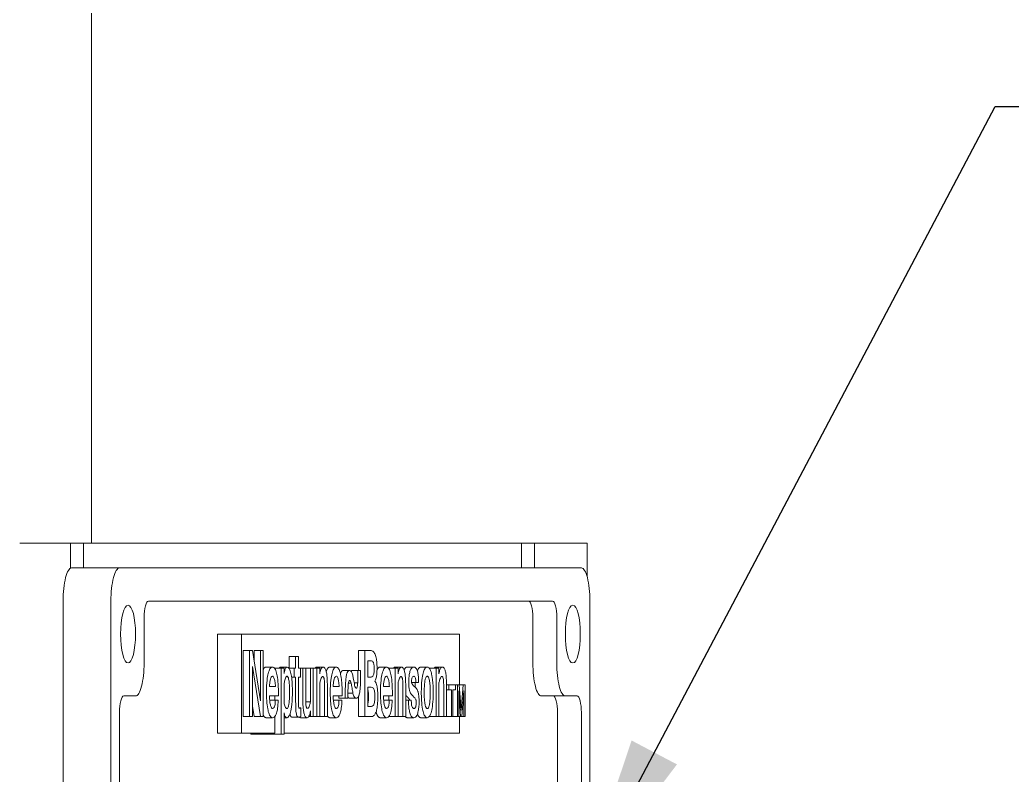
# Model space of a CAD drawing. Header units: inches. Extents: x 15 to 402, y 6 to 261.
# Drawn here: x 214.7 to 222.2, y 106.51 to 112.22 of the extents above; entities that cross this region are included whole.
import ezdxf

# ---------------------------------------------------------------- set-up
doc = ezdxf.new("R2010")
doc.units = ezdxf.units.IN
doc.header["$LTSCALE"] = 12
doc.header["$MEASUREMENT"] = 0
doc.layers.add('Symbol (ANSI)', color=7, linetype='Continuous', lineweight=25)
doc.layers.add('Visible (ANSI)', color=7, linetype='Continuous', lineweight=50)
doc.styles.add('MEMCOR Medium', font='arial.ttf')
doc.dimstyles.new('Default (ANSI)$7', dxfattribs={"dimscale": 12, "dimtxt": 0.15, "dimasz": 0.098425, "dimexe": 0.125, "dimexo": 0.0625, "dimgap": 0.031496, "dimtad": 0, "dimtih": 1, "dimtoh": 1, "dimdec": 4, "dimrnd": 1e-08, "dimzin": 3, "dimdsep": 46, "dimlunit": 5, "dimtxsty": 'MEMCOR Medium', "dimcen": 0.09, "dimdle": 0.393701, "dimclrd": 256, "dimclre": 256, "dimclrt": 256, "dimadec": 0, "dimazin": 1, "dimtfac": 0.8, "dimtofl": 0, "dimtmove": 0, "dimatfit": 3, "dimfxl": 1, "dimfrac": 1, "dimtolj": 1, "dimtzin": 4, "dimlwd": -1, "dimlwe": -1, "dimarcsym": 0})

msp = doc.modelspace()

# ---------------------------------------------------------------- linework, layer by layer
at = {"layer": 'Visible (ANSI)', "linetype": 'Continuous', "lineweight": 18}
for p, q in [((215.239499, 114.264122), (215.239499, 108.264122)), ((215.081433, 108.264122), (214.697512, 108.264122)), ((215.081433, 108.074798), (215.081433, 108.264122)), ((215.081433, 108.264122), (215.179784, 108.264122)), ((215.179784, 108.264122), (215.179784, 108.076622)), ((218.492668, 108.264122), (215.179784, 108.264122)), ((218.492668, 108.076622), (218.492668, 108.264122)), ((218.492668, 108.264122), (218.591019, 108.264122)), ((218.591019, 108.264122), (218.591019, 108.076622)), ((218.97494, 108.264122), (218.591019, 108.264122)), ((218.97494, 108.264122), (218.989847, 108.264122)), ((218.989847, 108.008721), (218.989847, 108.264122)), ((215.451457, 108.076622), (215.089235, 108.076622)), ((215.451457, 108.076622), (218.945514, 108.076622)), ((215.02453, 100.326622), (215.02453, 107.826622)), ((215.386752, 100.326622), (215.386752, 107.826622)), ((215.669836, 107.826587), (218.727136, 107.826587)), ((219.010219, 107.826622), (219.010219, 105.294314)), ((215.637483, 107.357872), (215.637483, 107.701587)), ((218.578377, 107.357872), (218.578377, 107.701587)), ((218.759488, 107.701587), (218.759488, 107.357872)), ((216.192389, 107.576587), (216.3735, 107.576587)), ((216.192389, 106.826587), (216.192389, 107.576587)), ((216.3735, 107.576587), (218.023471, 107.576587)), ((216.3735, 106.826587), (216.3735, 107.576587)), ((218.023471, 107.576587), (218.023471, 107.191587)), ((216.387384, 106.951587), (216.387384, 107.451587)), ((216.387384, 107.451587), (216.43568, 107.451587)), ((216.43568, 107.451587), (216.43568, 106.951587)), ((216.456637, 107.451587), (216.43568, 107.451587)), ((216.517544, 107.072538), (216.456637, 107.451587)), ((216.469247, 107.451587), (216.517544, 107.451587)), ((216.469247, 107.373109), (216.469247, 107.451587)), ((216.538632, 107.451587), (216.517544, 107.451587)), ((216.517544, 107.451587), (216.517544, 107.072538)), ((216.538632, 106.951587), (216.538632, 107.451587)), ((217.259272, 107.299765), (217.259272, 107.451587)), ((217.259272, 107.451587), (217.307569, 107.451587)), ((217.307569, 107.451587), (217.307569, 106.951587)), ((217.354329, 107.451587), (217.307569, 107.451587)), ((216.735757, 107.405534), (216.784054, 107.405534)), ((216.735757, 107.318996), (216.735757, 107.405534)), ((216.805535, 107.405534), (216.784054, 107.405534)), ((216.784054, 107.405534), (216.784054, 107.318996)), ((216.805535, 107.318996), (216.805535, 107.405534)), ((217.329442, 107.374664), (217.352757, 107.374664)), ((217.329442, 107.250676), (217.329442, 107.374664)), ((216.456637, 107.330129), (216.517544, 106.951587)), ((216.456637, 106.951587), (216.456637, 107.330129)), ((216.560092, 107.327093), (216.608389, 107.327093)), ((216.62723, 107.318996), (216.675526, 107.318996)), ((216.62723, 107.313342), (216.62723, 107.318996)), ((216.671502, 107.327093), (216.719798, 107.327093)), ((216.696876, 107.318996), (216.675526, 107.318996)), ((216.675526, 107.318996), (216.675526, 106.817984)), ((216.696876, 107.276992), (216.696876, 107.318996)), ((216.73308, 107.318996), (216.773051, 107.318996)), ((216.784054, 107.318996), (216.773051, 107.318996)), ((216.773051, 107.318996), (216.773051, 107.25017)), ((216.820205, 107.318996), (216.805535, 107.318996)), ((216.820205, 107.25017), (216.820205, 107.318996)), ((216.820205, 107.318996), (216.838486, 107.318996)), ((216.860098, 107.318996), (216.838486, 107.318996)), ((216.838486, 107.318996), (216.838486, 107.082154)), ((216.860098, 107.084684), (216.860098, 107.318996)), ((216.860098, 107.318996), (216.895856, 107.318996)), ((216.917206, 107.318996), (216.895856, 107.318996)), ((216.895856, 107.318996), (216.895856, 107.063935)), ((216.917206, 106.951587), (216.917206, 107.318996)), ((216.917206, 107.318996), (216.94518, 107.318996)), ((216.942334, 107.327093), (216.99063, 107.327093)), ((216.96653, 107.318996), (216.94518, 107.318996)), ((216.94518, 107.318996), (216.94518, 106.951587)), ((216.96653, 107.274967), (216.96653, 107.318996)), ((217.042348, 107.327093), (217.090644, 107.327093)), ((217.144327, 107.300777), (217.192623, 107.300777)), ((217.207198, 107.299765), (217.255494, 107.299765)), ((217.275141, 107.299765), (217.255494, 107.299765)), ((217.275141, 107.269907), (217.275141, 107.299765)), ((217.422288, 107.327093), (217.470584, 107.327093)), ((217.489426, 107.313342), (217.489426, 107.318996)), ((217.489426, 107.318996), (217.537722, 107.318996)), ((217.534876, 107.327093), (217.583172, 107.327093)), ((217.559072, 107.318996), (217.537722, 107.318996)), ((217.537722, 107.318996), (217.537722, 106.951587)), ((217.559072, 107.274967), (217.559072, 107.318996)), ((217.627555, 107.327093), (217.675851, 107.327093)), ((217.731236, 107.327093), (217.779533, 107.327093)), ((217.798374, 107.318996), (217.84667, 107.318996)), ((217.798374, 107.313342), (217.798374, 107.318996)), ((217.843824, 107.327093), (217.892121, 107.327093)), ((217.86802, 107.318996), (217.84667, 107.318996)), ((217.84667, 107.318996), (217.84667, 106.951587)), ((217.86802, 107.274967), (217.86802, 107.318996)), ((216.696876, 107.048247), (216.696876, 107.205635)), ((216.753412, 107.25017), (216.773051, 107.25017)), ((216.773051, 107.25017), (216.784054, 107.25017)), ((216.784054, 107.25017), (216.784054, 107.062923)), ((216.805535, 107.060393), (216.805535, 107.25017)), ((216.805535, 107.25017), (216.820205, 107.25017)), ((216.96653, 106.951587), (216.96653, 107.207154)), ((217.183043, 107.205635), (217.204411, 107.205635)), ((217.227158, 107.20766), (217.25366, 107.20766)), ((217.354198, 107.250676), (217.329442, 107.250676)), ((217.38185, 107.220331), (217.382185, 107.220331)), ((217.559072, 106.951587), (217.559072, 107.207154)), ((217.661418, 107.209684), (217.693403, 107.209684)), ((217.693403, 107.209684), (217.714491, 107.209684)), ((217.86802, 106.951587), (217.86802, 107.207154)), ((216.631048, 107.17932), (216.585729, 107.17932)), ((216.653315, 107.109988), (216.653315, 107.134785)), ((217.002288, 107.185899), (217.002288, 106.951587)), ((217.023769, 106.951587), (217.023769, 107.188429)), ((217.113304, 107.17932), (217.067985, 107.17932)), ((217.135571, 107.109988), (217.135571, 107.134785)), ((217.159354, 107.122133), (217.159354, 107.091769)), ((217.179463, 107.128712), (217.217378, 107.128712)), ((217.329442, 107.174259), (217.354329, 107.174259)), ((217.329442, 107.02851), (217.329442, 107.174259)), ((217.493244, 107.17932), (217.447925, 107.17932)), ((217.515511, 107.109988), (217.515511, 107.134785)), ((217.59483, 107.185899), (217.59483, 106.951587)), ((217.616311, 106.951587), (217.616311, 107.188429)), ((217.903778, 107.185899), (217.903778, 106.951587)), ((217.925255, 107.191587), (217.943006, 107.191587)), ((217.925259, 106.951587), (217.925259, 107.188429)), ((217.925259, 107.154664), (217.943006, 107.154664)), ((217.992863, 107.191587), (217.943006, 107.191587)), ((217.943006, 107.191587), (217.943006, 107.154664)), ((217.943006, 107.154664), (217.962622, 107.154664)), ((217.962622, 107.154664), (217.962622, 106.951587)), ((217.973121, 107.154664), (217.992863, 107.154664)), ((217.973121, 106.951587), (217.973121, 107.154664)), ((217.992863, 107.154664), (217.992863, 107.191587)), ((217.992863, 107.191587), (218.007513, 107.191587)), ((218.021597, 107.191587), (218.007513, 107.191587)), ((218.007513, 107.191587), (218.007513, 106.951587)), ((218.017573, 107.147376), (218.032285, 106.951587)), ((218.017573, 106.951587), (218.017573, 107.147376)), ((218.021597, 107.191587), (218.052152, 107.191587)), ((218.036748, 106.999684), (218.021597, 107.191587)), ((218.052152, 107.191587), (218.036748, 106.999684)), ((218.041275, 106.951587), (218.05605, 107.147376)), ((218.066172, 107.191587), (218.052152, 107.191587)), ((218.05605, 107.147376), (218.05605, 106.951587)), ((218.066172, 106.951587), (218.066172, 107.191587)), ((215.483819, 107.107872), (215.572778, 107.107872)), ((216.585467, 107.109988), (216.653315, 107.109988)), ((216.587532, 107.076081), (216.629739, 107.076081)), ((216.62723, 107.076081), (216.62723, 107.109988)), ((216.651612, 107.076081), (216.629739, 107.076081)), ((216.860353, 107.063935), (216.895856, 107.063935)), ((217.067723, 107.109988), (217.135571, 107.109988)), ((217.069787, 107.076081), (217.111994, 107.076081)), ((217.111057, 107.091769), (217.111057, 107.109988)), ((217.111057, 107.091769), (217.159354, 107.091769)), ((217.133868, 107.076081), (217.111994, 107.076081)), ((217.159354, 107.091769), (217.179132, 107.091769)), ((217.193576, 107.090757), (217.241872, 107.090757)), ((217.259272, 106.951587), (217.259272, 107.104346)), ((217.447663, 107.109988), (217.515511, 107.109988)), ((217.449727, 107.076081), (217.491934, 107.076081)), ((217.489426, 107.076081), (217.489426, 107.109988)), ((217.513808, 107.076081), (217.491934, 107.076081)), ((217.616311, 107.076081), (217.637474, 107.076081)), ((217.658824, 107.076081), (217.637474, 107.076081)), ((218.643082, 107.107872), (218.824193, 107.107872)), ((218.824193, 107.107872), (218.913153, 107.107872)), ((215.451466, 101.170372), (215.451466, 106.982872)), ((216.469247, 106.951587), (216.456637, 107.02996)), ((216.696876, 106.817984), (216.696876, 106.979421)), ((216.807988, 107.018388), (216.822169, 107.018388)), ((216.822169, 106.953105), (216.822169, 107.018388)), ((216.895856, 106.995615), (216.895856, 106.951587)), ((217.356687, 107.02851), (217.329442, 107.02851)), ((218.764394, 105.389087), (218.764394, 106.982872)), ((218.945505, 106.982872), (218.945505, 105.353309)), ((216.387384, 106.951587), (216.43568, 106.951587)), ((216.43568, 106.951587), (216.456637, 106.951587)), ((216.469247, 106.951587), (216.517544, 106.951587)), ((216.517544, 106.951587), (216.538632, 106.951587)), ((216.561664, 106.94349), (216.60996, 106.94349)), ((216.62723, 106.826587), (216.62723, 106.953899)), ((216.696876, 106.94349), (216.71875, 106.94349)), ((216.759727, 106.946526), (216.808023, 106.946526)), ((216.823197, 106.94349), (216.871493, 106.94349)), ((216.883035, 106.951587), (216.895856, 106.951587)), ((216.895856, 106.951587), (216.917206, 106.951587)), ((216.917206, 106.951587), (216.94518, 106.951587)), ((216.94518, 106.951587), (216.96653, 106.951587)), ((216.96653, 106.951587), (217.002288, 106.951587)), ((217.002288, 106.951587), (217.023769, 106.951587)), ((217.04392, 106.94349), (217.092216, 106.94349)), ((217.259272, 106.951587), (217.307569, 106.951587)), ((217.307569, 106.951587), (217.356687, 106.951587)), ((217.42386, 106.94349), (217.472156, 106.94349)), ((217.489426, 106.951587), (217.489426, 106.953899)), ((217.489426, 106.951587), (217.537722, 106.951587)), ((217.537722, 106.951587), (217.559072, 106.951587)), ((217.559072, 106.951587), (217.59483, 106.951587)), ((217.59483, 106.951587), (217.616311, 106.951587)), ((217.630437, 106.94349), (217.678733, 106.94349)), ((217.731236, 106.94349), (217.779533, 106.94349)), ((217.798374, 106.951587), (217.798374, 106.957185)), ((217.798374, 106.951587), (217.84667, 106.951587)), ((217.84667, 106.951587), (217.86802, 106.951587)), ((217.86802, 106.951587), (217.903778, 106.951587)), ((217.903778, 106.951587), (217.925259, 106.951587)), ((217.925259, 106.951587), (217.962622, 106.951587)), ((217.962622, 106.951587), (217.973121, 106.951587)), ((217.973121, 106.951587), (218.007513, 106.951587)), ((218.007513, 106.951587), (218.017573, 106.951587)), ((218.017573, 106.951587), (218.032285, 106.951587)), ((218.023471, 106.951587), (218.023471, 106.826587)), ((218.032285, 106.951587), (218.041275, 106.951587)), ((218.041275, 106.951587), (218.05605, 106.951587)), ((218.05605, 106.951587), (218.066172, 106.951587)), ((216.192389, 106.826587), (216.3735, 106.826587)), ((216.62723, 106.826587), (216.3735, 106.826587)), ((216.446119, 106.817984), (216.446119, 106.826587)), ((218.023471, 106.826587), (216.696876, 106.826587)), ((216.446119, 106.817984), (216.675526, 106.817984)), ((216.675526, 106.817984), (216.696876, 106.817984))]:
    msp.add_line(p, q, dxfattribs=at)
for centre, major_axis, start_param, end_param in [((215.089235, 107.826622), (0, 0.25), 0, 1.57079633), ((215.451457, 107.826622), (0, 0.25), 0, 1.57079633), ((218.945514, 107.826622), (0, 0.25), 4.71238898, 6.28318531), ((215.669836, 107.701587), (0, 0.125), 0, 1.57079633), ((218.546024, 107.701587), (0, 0.125), 4.71238898, 6.28318531), ((218.727136, 107.701587), (0, 0.125), 4.71238898, 6.28318531), ((215.572778, 107.357872), (0, -0.25), 0, 1.57079633), ((218.643082, 107.357872), (0, -0.25), 4.71238898, 6.28318531), ((218.824193, 107.357872), (0, -0.25), 4.71238898, 6.28318531), ((215.483819, 106.982872), (0, 0.125), 0, 1.57079633), ((218.732042, 106.982872), (0, 0.125), 4.71238898, 6.28318531), ((218.913153, 106.982872), (0, 0.125), 4.71238898, 6.28318531)]:
    msp.add_ellipse(centre, major_axis=major_axis, ratio=0.25881905, start_param=start_param, end_param=end_param, dxfattribs=at)
for centre in [(215.516162, 107.576622), (218.880809, 107.576622)]:
    msp.add_ellipse(centre, major_axis=(0, 0.21875), ratio=0.25881905, dxfattribs=at)
for points, degree, knots in [([(217.399779, 107.318996), (217.399779, 107.327669), (217.399575, 107.336292), (217.398696, 107.352971), (217.398048, 107.360884), (217.39593, 107.379308), (217.393821, 107.39334), (217.386912, 107.418557), (217.382744, 107.428859), (217.37205, 107.444825), (217.364536, 107.451587), (217.354329, 107.451587)], 3, [-1.37022204, -1.37022204, -1.37022204, -1.37022204, -1.13367687, -1.13367687, -0.90603204, -0.90603204, -0.58386018, -0.58386018, -0.30050429, -0.30050429, 0, 0, 0, 0]), ([(217.352757, 107.374664), (217.356671, 107.374664), (217.361067, 107.373799), (217.366816, 107.369228), (217.369409, 107.366614), (217.373338, 107.358448), (217.374452, 107.35464), (217.376341, 107.3464), (217.376919, 107.341646), (217.377953, 107.32986), (217.378167, 107.32141), (217.378167, 107.313429)], 3, [-0.217883978, -0.217883978, -0.217883978, -0.217883978, -0.151492323, -0.151492323, -0.118749394, -0.118749394, -0.094641913, -0.094641913, -0.060812242, -0.060812242, 0, 0, 0, 0]), ([(216.538632, 107.307522), (216.54021, 107.310698), (216.550269, 107.327093), (216.560092, 107.327093)], 2, [2.80011061, 2.80011061, 2.80011061, 3, 4, 4, 4]), ([(216.608389, 107.327093), (216.605152, 107.327093), (216.601933, 107.325981), (216.595309, 107.320911), (216.592392, 107.317109), (216.584936, 107.304709), (216.580534, 107.293396), (216.573698, 107.266726), (216.570252, 107.249481), (216.565292, 107.202257), (216.563462, 107.173925), (216.563462, 107.135291)], 3, [-1.49193162, -1.49193162, -1.49193162, -1.49193162, -1.29030138, -1.29030138, -1.0712515, -1.0712515, -0.64119148, -0.64119148, -0.29439022, -0.29439022, 0, 0, 0, 0]), ([(216.653315, 107.134785), (216.653315, 107.152261), (216.652944, 107.169791), (216.651026, 107.207339), (216.649534, 107.222227), (216.64582, 107.253978), (216.642709, 107.26967), (216.636081, 107.295308), (216.631818, 107.306056), (216.622822, 107.320346), (216.616784, 107.327093), (216.608389, 107.327093)], 3, [-0.953742878, -0.953742878, -0.953742878, -0.953742878, -0.864238922, -0.864238922, -0.757751945, -0.757751945, -0.52950742, -0.52950742, -0.247180323, -0.247180323, 0, 0, 0, 0]), ([(216.719798, 107.327093), (216.716566, 107.327093), (216.713319, 107.325581), (216.70751, 107.318288), (216.705017, 107.313129), (216.700322, 107.297989), (216.698383, 107.288075), (216.696876, 107.276992)], 3, [-0.275184465, -0.275184465, -0.275184465, -0.275184465, -0.180024512, -0.180024512, -0.095399098, -0.095399098, 0, 0, 0, 0]), ([(216.759616, 107.138328), (216.759616, 107.157411), (216.759201, 107.176503), (216.757557, 107.208544), (216.756391, 107.226341), (216.752094, 107.261072), (216.749424, 107.276014), (216.742111, 107.303041), (216.738065, 107.311306), (216.730198, 107.323861), (216.725046, 107.327093), (216.719798, 107.327093)], 3, [-0.558955892, -0.558955892, -0.558955892, -0.558955892, -0.427301963, -0.427301963, -0.333627639, -0.333627639, -0.250557772, -0.250557772, -0.154511048, -0.154511048, 0, 0, 0, 0]), ([(216.99063, 107.327093), (216.987516, 107.327093), (216.984413, 107.325632), (216.978664, 107.31881), (216.976111, 107.313857), (216.970812, 107.298429), (216.968433, 107.287385), (216.96653, 107.274967)], 3, [-0.286997863, -0.286997863, -0.286997863, -0.286997863, -0.195305384, -0.195305384, -0.109970073, -0.109970073, 0, 0, 0, 0]), ([(217.023769, 107.188429), (217.023769, 107.20275), (217.023504, 107.217363), (217.022229, 107.243497), (217.021321, 107.255403), (217.018564, 107.277906), (217.016724, 107.288166), (217.011834, 107.306091), (217.008897, 107.312889), (217.000915, 107.324662), (216.995696, 107.327093), (216.99063, 107.327093)], 3, [-0.549838036, -0.549838036, -0.549838036, -0.549838036, -0.440760651, -0.440760651, -0.347374274, -0.347374274, -0.251258835, -0.251258835, -0.149149172, -0.149149172, 0, 0, 0, 0]), ([(217.015179, 107.293679), (217.019248, 107.305452), (217.032524, 107.327093), (217.042348, 107.327093)], 2, [2.4161752, 2.4161752, 2.4161752, 3, 4, 4, 4]), ([(217.090644, 107.327093), (217.087408, 107.327093), (217.084189, 107.325981), (217.077565, 107.320911), (217.074647, 107.317109), (217.067192, 107.304709), (217.062789, 107.293396), (217.055953, 107.266726), (217.052508, 107.249481), (217.047547, 107.202257), (217.045718, 107.173925), (217.045718, 107.135291)], 3, [-1.49193162, -1.49193162, -1.49193162, -1.49193162, -1.29030138, -1.29030138, -1.0712515, -1.0712515, -0.64119148, -0.64119148, -0.29439022, -0.29439022, 0, 0, 0, 0]), ([(217.135571, 107.134785), (217.135571, 107.152261), (217.135199, 107.169791), (217.133282, 107.207339), (217.13179, 107.222227), (217.128076, 107.253978), (217.124964, 107.26967), (217.118337, 107.295308), (217.114074, 107.306056), (217.105078, 107.320346), (217.09904, 107.327093), (217.090644, 107.327093)], 3, [-0.953742878, -0.953742878, -0.953742878, -0.953742878, -0.864238922, -0.864238922, -0.757751945, -0.757751945, -0.52950742, -0.52950742, -0.247180323, -0.247180323, 0, 0, 0, 0]), ([(217.122964, 107.27727), (217.125703, 107.286023), (217.135551, 107.300777), (217.144327, 107.300777)], 2, [2.46553597, 2.46553597, 2.46553597, 3, 4, 4, 4]), ([(217.192623, 107.300777), (217.189354, 107.300777), (217.186034, 107.299776), (217.180205, 107.29514), (217.177402, 107.291923), (217.172172, 107.280984), (217.169947, 107.273728), (217.166285, 107.256177), (217.164169, 107.242909), (217.161042, 107.205347), (217.159354, 107.175402), (217.159354, 107.122133)], 3, [-2.38343253, -2.38343253, -2.38343253, -2.38343253, -1.8060438, -1.8060438, -1.33277788, -1.33277788, -0.86133468, -0.86133468, -0.40590851, -0.40590851, 0, 0, 0, 0]), ([(217.21633, 107.26434), (217.213164, 107.276086), (217.209571, 107.285398), (217.201375, 107.297995), (217.197053, 107.300777), (217.192623, 107.300777)], 3, [-0.259669604, -0.259669604, -0.259669604, -0.259669604, -0.130428825, -0.130428825, 0, 0, 0, 0]), ([(217.255494, 107.299765), (217.25489, 107.251371), (217.254645, 107.236865), (217.254365, 107.222648), (217.254092, 107.213668), (217.25366, 107.20766)], 3, [-0.0733444233, -0.0733444233, -0.0733444233, -0.0733444233, -0.047519074, -0.047519074, 0, 0, 0, 0]), ([(217.378167, 107.313429), (217.378167, 107.307336), (217.378034, 107.301148), (217.377396, 107.290005), (217.376939, 107.284974), (217.37553, 107.275179), (217.374568, 107.27076), (217.372379, 107.264059), (217.370794, 107.260225), (217.364079, 107.252193), (217.359074, 107.250676), (217.354198, 107.250676)], 3, [-0.570946972, -0.570946972, -0.570946972, -0.570946972, -0.453612383, -0.453612383, -0.351244571, -0.351244571, -0.237936486, -0.237936486, -0.143553355, -0.143553355, 0, 0, 0, 0]), ([(217.381835, 107.220312), (217.384003, 107.223185), (217.386113, 107.226801), (217.389871, 107.235522), (217.391526, 107.240427), (217.395089, 107.254457), (217.396676, 107.264009), (217.399234, 107.288763), (217.399779, 107.303922), (217.399779, 107.318996)], 3, [-0.332004447, -0.332004447, -0.332004447, -0.332004447, -0.264558277, -0.264558277, -0.202993513, -0.202993513, -0.114860808, -0.114860808, 0, 0, 0, 0]), ([(217.399611, 107.304978), (217.401753, 107.309633), (217.412465, 107.327093), (217.422288, 107.327093)], 2, [2.72220874, 2.72220874, 2.72220874, 3, 4, 4, 4]), ([(217.470584, 107.327093), (217.467348, 107.327093), (217.464129, 107.325981), (217.457505, 107.320911), (217.454587, 107.317109), (217.447132, 107.304709), (217.442729, 107.293396), (217.435893, 107.266726), (217.432448, 107.249481), (217.427487, 107.202257), (217.425658, 107.173925), (217.425658, 107.135291)], 3, [-1.49193162, -1.49193162, -1.49193162, -1.49193162, -1.29030138, -1.29030138, -1.0712515, -1.0712515, -0.64119148, -0.64119148, -0.29439022, -0.29439022, 0, 0, 0, 0]), ([(217.515511, 107.134785), (217.515511, 107.152261), (217.51514, 107.169791), (217.513222, 107.207339), (217.51173, 107.222227), (217.508016, 107.253978), (217.504904, 107.26967), (217.498277, 107.295308), (217.494014, 107.306056), (217.485018, 107.320346), (217.47898, 107.327093), (217.470584, 107.327093)], 3, [-0.953742878, -0.953742878, -0.953742878, -0.953742878, -0.864238922, -0.864238922, -0.757751945, -0.757751945, -0.52950742, -0.52950742, -0.247180323, -0.247180323, 0, 0, 0, 0]), ([(217.583172, 107.327093), (217.580058, 107.327093), (217.576954, 107.325632), (217.571206, 107.31881), (217.568653, 107.313857), (217.563354, 107.298429), (217.560975, 107.287385), (217.559072, 107.274967)], 3, [-0.286997863, -0.286997863, -0.286997863, -0.286997863, -0.195305384, -0.195305384, -0.109970073, -0.109970073, 0, 0, 0, 0]), ([(217.616311, 107.188429), (217.616311, 107.20275), (217.616046, 107.217363), (217.614771, 107.243497), (217.613863, 107.255403), (217.611106, 107.277906), (217.609266, 107.288166), (217.604376, 107.306091), (217.601439, 107.312889), (217.593457, 107.324662), (217.588238, 107.327093), (217.583172, 107.327093)], 3, [-0.549838036, -0.549838036, -0.549838036, -0.549838036, -0.440760651, -0.440760651, -0.347374274, -0.347374274, -0.251258835, -0.251258835, -0.149149172, -0.149149172, 0, 0, 0, 0]), ([(217.604579, 107.304348), (217.608281, 107.312988), (217.619565, 107.327093), (217.627555, 107.327093)], 2, [2.31077898, 2.31077898, 2.31077898, 3, 4, 4, 4]), ([(217.675851, 107.327093), (217.672164, 107.327093), (217.668479, 107.325759), (217.66077, 107.319076), (217.657601, 107.313928), (217.652958, 107.305015), (217.649678, 107.29746), (217.644095, 107.274871), (217.642544, 107.263964), (217.640294, 107.243079), (217.6397, 107.230118), (217.6397, 107.216769)], 3, [-0.380184833, -0.380184833, -0.380184833, -0.380184833, -0.319898495, -0.319898495, -0.251008997, -0.251008997, -0.172372504, -0.172372504, -0.101722902, -0.101722902, 0, 0, 0, 0]), ([(217.714491, 107.209684), (217.714424, 107.21971), (217.714149, 107.229783), (217.713075, 107.248399), (217.712331, 107.256974), (217.709843, 107.276419), (217.707893, 107.286271), (217.702471, 107.304531), (217.698987, 107.31155), (217.689172, 107.324542), (217.682294, 107.327093), (217.675851, 107.327093)], 3, [-0.545887419, -0.545887419, -0.545887419, -0.545887419, -0.469637173, -0.469637173, -0.400904814, -0.400904814, -0.30477701, -0.30477701, -0.189676686, -0.189676686, 0, 0, 0, 0]), ([(217.704625, 107.297167), (217.70834, 107.307372), (217.721151, 107.327093), (217.731236, 107.327093)], 2, [2.47180417, 2.47180417, 2.47180417, 3, 4, 4, 4]), ([(217.779533, 107.327093), (217.776092, 107.327093), (217.772661, 107.325967), (217.765509, 107.320617), (217.762424, 107.31652), (217.755481, 107.30496), (217.751466, 107.294558), (217.744969, 107.269049), (217.741517, 107.25152), (217.736578, 107.204768), (217.734606, 107.176058), (217.734606, 107.135291)], 3, [-1.56801299, -1.56801299, -1.56801299, -1.56801299, -1.35973826, -1.35973826, -1.12707481, -1.12707481, -0.69333235, -0.69333235, -0.31064426, -0.31064426, 0, 0, 0, 0]), ([(217.824459, 107.135291), (217.824459, 107.15273), (217.824089, 107.170236), (217.822183, 107.207406), (217.82071, 107.222153), (217.816643, 107.256724), (217.813251, 107.271998), (217.807225, 107.295308), (217.802962, 107.306056), (217.793966, 107.320346), (217.787928, 107.327093), (217.779533, 107.327093)], 3, [-0.854658685, -0.854658685, -0.854658685, -0.854658685, -0.788718433, -0.788718433, -0.711388555, -0.711388555, -0.52950742, -0.52950742, -0.247180323, -0.247180323, 0, 0, 0, 0]), ([(217.892121, 107.327093), (217.889006, 107.327093), (217.885903, 107.325632), (217.880154, 107.31881), (217.877601, 107.313857), (217.872302, 107.298429), (217.869923, 107.287385), (217.86802, 107.274967)], 3, [-0.286997863, -0.286997863, -0.286997863, -0.286997863, -0.195305384, -0.195305384, -0.109970073, -0.109970073, 0, 0, 0, 0]), ([(217.925259, 107.188429), (217.925259, 107.20275), (217.924994, 107.217363), (217.92372, 107.243497), (217.922811, 107.255403), (217.920054, 107.277906), (217.918214, 107.288166), (217.913324, 107.306091), (217.910387, 107.312889), (217.902405, 107.324662), (217.897187, 107.327093), (217.892121, 107.327093)], 3, [-0.549838036, -0.549838036, -0.549838036, -0.549838036, -0.440760651, -0.440760651, -0.347374274, -0.347374274, -0.251258835, -0.251258835, -0.149149172, -0.149149172, 0, 0, 0, 0]), ([(216.585729, 107.17932), (216.586204, 107.189886), (216.587025, 107.200107), (216.589496, 107.218779), (216.591057, 107.226891), (216.595055, 107.241765), (216.597301, 107.24747), (216.602501, 107.255816), (216.605405, 107.257761), (216.608389, 107.257761)], 3, [-0.311667492, -0.311667492, -0.311667492, -0.311667492, -0.237050543, -0.237050543, -0.16576507, -0.16576507, -0.087852602, -0.087852602, 0, 0, 0, 0]), ([(216.608389, 107.257761), (216.610513, 107.257761), (216.612618, 107.256782), (216.616616, 107.252406), (216.618443, 107.249195), (216.623294, 107.236912), (216.625475, 107.226515), (216.628891, 107.207195), (216.630271, 107.193694), (216.631048, 107.17932)], 3, [-0.251457438, -0.251457438, -0.251457438, -0.251457438, -0.21404187, -0.21404187, -0.178283825, -0.178283825, -0.111899249, -0.111899249, 0, 0, 0, 0]), ([(216.696876, 107.205635), (216.698796, 107.215959), (216.70099, 107.225873), (216.705597, 107.241357), (216.707951, 107.247412), (216.713091, 107.255677), (216.715736, 107.257761), (216.718488, 107.257761)], 3, [-0.260849088, -0.260849088, -0.260849088, -0.260849088, -0.163914804, -0.163914804, -0.081029131, -0.081029131, 0, 0, 0, 0]), ([(216.718488, 107.257761), (216.719824, 107.257761), (216.721153, 107.257262), (216.723692, 107.255063), (216.724878, 107.25345), (216.727931, 107.247499), (216.729572, 107.242278), (216.733352, 107.22528), (216.734611, 107.213418), (216.737024, 107.185642), (216.737611, 107.161963), (216.737611, 107.138328)], 3, [-0.343912155, -0.343912155, -0.343912155, -0.343912155, -0.317867105, -0.317867105, -0.293187958, -0.293187958, -0.251194999, -0.251194999, -0.180100274, -0.180100274, 0, 0, 0, 0]), ([(216.96653, 107.207154), (216.9687, 107.21685), (216.971115, 107.226191), (216.975944, 107.240616), (216.978356, 107.246324), (216.983306, 107.25377), (216.985747, 107.255737), (216.988273, 107.255737)], 3, [-0.254147783, -0.254147783, -0.254147783, -0.254147783, -0.156374809, -0.156374809, -0.074354364, -0.074354364, 0, 0, 0, 0]), ([(216.988273, 107.255737), (216.989873, 107.255737), (216.991522, 107.255231), (216.994424, 107.252664), (216.995729, 107.250808), (216.998015, 107.245245), (216.998768, 107.242193), (217.000197, 107.234846), (217.000803, 107.229075), (217.002024, 107.212337), (217.002288, 107.199008), (217.002288, 107.185899)], 3, [-0.243715019, -0.243715019, -0.243715019, -0.243715019, -0.209104446, -0.209104446, -0.179401679, -0.179401679, -0.150757457, -0.150757457, -0.099891353, -0.099891353, 0, 0, 0, 0]), ([(217.067985, 107.17932), (217.06846, 107.189886), (217.06928, 107.200107), (217.071752, 107.218779), (217.073312, 107.226891), (217.077311, 107.241765), (217.079557, 107.24747), (217.084756, 107.255816), (217.08766, 107.257761), (217.090644, 107.257761)], 3, [-0.311667492, -0.311667492, -0.311667492, -0.311667492, -0.237050543, -0.237050543, -0.16576507, -0.16576507, -0.087852602, -0.087852602, 0, 0, 0, 0]), ([(217.090644, 107.257761), (217.092769, 107.257761), (217.094874, 107.256782), (217.098871, 107.252406), (217.100698, 107.249195), (217.105549, 107.236912), (217.10773, 107.226515), (217.111147, 107.207195), (217.112527, 107.193694), (217.113304, 107.17932)], 3, [-0.251457438, -0.251457438, -0.251457438, -0.251457438, -0.21404187, -0.21404187, -0.178283825, -0.178283825, -0.111899249, -0.111899249, 0, 0, 0, 0]), ([(217.180704, 107.183874), (217.181067, 107.189561), (217.181567, 107.195225), (217.18286, 107.204959), (217.183606, 107.209152), (217.185521, 107.21653), (217.186656, 107.219436), (217.189511, 107.223905), (217.191194, 107.224866), (217.192885, 107.224866)], 3, [-0.174010342, -0.174010342, -0.174010342, -0.174010342, -0.129365784, -0.129365784, -0.090658973, -0.090658973, -0.049771795, -0.049771795, 0, 0, 0, 0]), ([(217.192885, 107.224866), (217.193905, 107.224866), (217.194915, 107.22447), (217.196922, 107.222851), (217.197899, 107.221636), (217.20091, 107.216612), (217.202761, 107.211543), (217.204411, 107.205635)], 3, [-0.126574619, -0.126574619, -0.126574619, -0.126574619, -0.096544816, -0.096544816, -0.066224916, -0.066224916, 0, 0, 0, 0]), ([(217.204411, 107.205635), (217.206363, 107.192609), (217.208408, 107.179787), (217.212732, 107.154138), (217.215018, 107.141315), (217.217378, 107.128712)], 3, [-0.23324276, -0.23324276, -0.23324276, -0.23324276, -0.118545851, -0.118545851, 0, 0, 0, 0]), ([(217.230215, 107.189947), (217.229358, 107.194945), (217.21998, 107.249642), (217.216824, 107.262824), (217.216626, 107.263583), (217.216425, 107.264148), (217.216376, 107.26427), (217.21633, 107.26434)], 3, [-0.0812338479, -0.0812338479, -0.0812338479, -0.0812338479, -0.0063211266, -0.0063211266, -0.0014322504, -0.0014322504, 0, 0, 0, 0]), ([(217.25366, 107.20766), (217.253307, 107.202063), (217.25282, 107.196469), (217.25156, 107.186919), (217.250834, 107.182816), (217.248943, 107.175569), (217.247785, 107.172667), (217.244912, 107.168161), (217.243201, 107.167174), (217.241479, 107.167174)], 3, [-0.172747525, -0.172747525, -0.172747525, -0.172747525, -0.128926767, -0.128926767, -0.091254657, -0.091254657, -0.050695576, -0.050695576, 0, 0, 0, 0]), ([(217.241872, 107.090757), (217.245164, 107.090757), (217.248514, 107.091772), (217.255934, 107.097785), (217.258554, 107.102788), (217.262479, 107.111129), (217.26477, 107.11873), (217.269236, 107.140426), (217.270973, 107.15513), (217.27447, 107.199508), (217.275141, 107.235019), (217.275141, 107.269907)], 3, [-0.589636819, -0.589636819, -0.589636819, -0.589636819, -0.553532833, -0.553532833, -0.506526146, -0.506526146, -0.40328783, -0.40328783, -0.265842047, -0.265842047, 0, 0, 0, 0]), ([(217.405805, 107.101384), (217.405805, 107.113156), (217.405425, 107.124745), (217.403913, 107.147842), (217.402818, 107.158478), (217.399346, 107.180553), (217.396584, 107.193223), (217.389772, 107.21246), (217.387784, 107.215742), (217.385027, 107.219399), (217.383448, 107.220495), (217.381835, 107.220312)], 3, [-0.236404936, -0.236404936, -0.236404936, -0.236404936, -0.1893821, -0.1893821, -0.141231453, -0.141231453, -0.08584592, -0.08584592, -0.047520192, -0.047520192, 0, 0, 0, 0]), ([(217.447925, 107.17932), (217.4484, 107.189886), (217.44922, 107.200107), (217.451692, 107.218779), (217.453252, 107.226891), (217.457251, 107.241765), (217.459497, 107.24747), (217.464696, 107.255816), (217.4676, 107.257761), (217.470584, 107.257761)], 3, [-0.311667492, -0.311667492, -0.311667492, -0.311667492, -0.237050543, -0.237050543, -0.16576507, -0.16576507, -0.087852602, -0.087852602, 0, 0, 0, 0]), ([(217.470584, 107.257761), (217.472709, 107.257761), (217.474814, 107.256782), (217.478811, 107.252406), (217.480638, 107.249195), (217.485489, 107.236912), (217.48767, 107.226515), (217.491087, 107.207195), (217.492467, 107.193694), (217.493244, 107.17932)], 3, [-0.251457438, -0.251457438, -0.251457438, -0.251457438, -0.21404187, -0.21404187, -0.178283825, -0.178283825, -0.111899249, -0.111899249, 0, 0, 0, 0]), ([(217.559072, 107.207154), (217.561242, 107.21685), (217.563657, 107.226191), (217.568486, 107.240616), (217.570898, 107.246324), (217.575848, 107.25377), (217.578289, 107.255737), (217.580815, 107.255737)], 3, [-0.254147783, -0.254147783, -0.254147783, -0.254147783, -0.156374809, -0.156374809, -0.074354364, -0.074354364, 0, 0, 0, 0]), ([(217.580815, 107.255737), (217.582415, 107.255737), (217.584064, 107.255231), (217.586966, 107.252664), (217.588271, 107.250808), (217.590557, 107.245245), (217.59131, 107.242193), (217.592739, 107.234846), (217.593345, 107.229075), (217.594566, 107.212337), (217.59483, 107.199008), (217.59483, 107.185899)], 3, [-0.243715019, -0.243715019, -0.243715019, -0.243715019, -0.209104446, -0.209104446, -0.179401679, -0.179401679, -0.150757457, -0.150757457, -0.099891353, -0.099891353, 0, 0, 0, 0]), ([(217.6397, 107.216769), (217.6397, 107.206947), (217.639913, 107.196864), (217.64091, 107.180168), (217.641601, 107.172184), (217.644625, 107.152474), (217.646802, 107.145493), (217.650302, 107.135411), (217.654158, 107.124168), (217.670612, 107.107963)], 3, [-1.28758631, -1.28758631, -1.28758631, -1.28758631, -1.00763885, -1.00763885, -0.79953504, -0.79953504, -0.49991727, -0.49991727, 0, 0, 0, 0]), ([(217.684758, 107.177295), (217.675642, 107.185749), (217.670839, 107.190996), (217.665193, 107.198613), (217.663846, 107.201088), (217.662523, 107.204521), (217.662116, 107.205751), (217.661664, 107.207821), (217.66153, 107.208594), (217.661043, 107.213297), (217.66105, 107.217666), (217.66105, 107.22183)], 3, [-0.131420243, -0.131420243, -0.131420243, -0.131420243, -0.085737183, -0.085737183, -0.052375851, -0.052375851, -0.038599816, -0.038599816, -0.031728135, -0.031728135, 0, 0, 0, 0]), ([(217.66105, 107.22183), (217.66105, 107.22399), (217.661105, 107.226137), (217.66134, 107.230275), (217.661513, 107.232226), (217.662185, 107.237595), (217.66281, 107.240595), (217.664723, 107.247154), (217.666184, 107.250133), (217.670568, 107.256459), (217.673914, 107.257761), (217.67703, 107.257761)], 3, [-0.199332402, -0.199332402, -0.199332402, -0.199332402, -0.182867861, -0.182867861, -0.167049192, -0.167049192, -0.137423155, -0.137423155, -0.091748754, -0.091748754, 0, 0, 0, 0]), ([(217.67703, 107.257761), (217.680164, 107.257761), (217.683244, 107.256308), (217.687243, 107.25017), (217.688514, 107.247333), (217.69067, 107.239849), (217.691499, 107.23549), (217.692908, 107.22401), (217.693286, 107.216858), (217.693403, 107.209684)], 3, [-0.223385569, -0.223385569, -0.223385569, -0.223385569, -0.140059831, -0.140059831, -0.096765916, -0.096765916, -0.05477189, -0.05477189, 0, 0, 0, 0]), ([(217.756611, 107.135291), (217.756611, 107.148774), (217.756839, 107.162753), (217.758125, 107.189739), (217.759074, 107.19992), (217.761543, 107.221075), (217.763309, 107.229629), (217.767076, 107.244212), (217.769274, 107.248868), (217.773743, 107.25596), (217.77661, 107.257761), (217.779533, 107.257761)], 3, [-0.22807944, -0.22807944, -0.22807944, -0.22807944, -0.205294754, -0.205294754, -0.181748055, -0.181748055, -0.142221383, -0.142221383, -0.086038211, -0.086038211, 0, 0, 0, 0]), ([(217.779533, 107.257761), (217.781143, 107.257761), (217.782745, 107.257185), (217.786298, 107.254335), (217.787763, 107.25207), (217.790979, 107.246425), (217.79294, 107.240815), (217.796877, 107.224375), (217.798498, 107.213035), (217.801562, 107.182257), (217.802454, 107.161038), (217.802454, 107.135291)], 3, [-0.485256347, -0.485256347, -0.485256347, -0.485256347, -0.453784115, -0.453784115, -0.414355835, -0.414355835, -0.320828378, -0.320828378, -0.196193606, -0.196193606, 0, 0, 0, 0]), ([(217.86802, 107.207154), (217.87019, 107.21685), (217.872605, 107.226191), (217.877434, 107.240616), (217.879847, 107.246324), (217.884796, 107.25377), (217.887237, 107.255737), (217.889763, 107.255737)], 3, [-0.254147783, -0.254147783, -0.254147783, -0.254147783, -0.156374809, -0.156374809, -0.074354364, -0.074354364, 0, 0, 0, 0]), ([(217.889763, 107.255737), (217.891364, 107.255737), (217.893013, 107.255231), (217.895914, 107.252664), (217.897219, 107.250808), (217.899505, 107.245245), (217.900259, 107.242193), (217.901687, 107.234846), (217.902293, 107.229075), (217.903514, 107.212337), (217.903778, 107.199008), (217.903778, 107.185899)], 3, [-0.243715019, -0.243715019, -0.243715019, -0.243715019, -0.209104446, -0.209104446, -0.179401679, -0.179401679, -0.150757457, -0.150757457, -0.099891353, -0.099891353, 0, 0, 0, 0]), ([(216.563462, 107.135291), (216.563462, 107.118528), (216.563801, 107.101637), (216.565167, 107.074294), (216.566143, 107.059177), (216.570956, 107.01743), (216.574429, 107.00148), (216.580879, 106.976601), (216.58532, 106.965404), (216.594601, 106.950724), (216.600952, 106.94349), (216.60996, 106.94349)], 3, [-1.15207317, -1.15207317, -1.15207317, -1.15207317, -0.93289171, -0.93289171, -0.78803686, -0.78803686, -0.5752915, -0.5752915, -0.26521632, -0.26521632, 0, 0, 0, 0]), ([(216.737611, 107.138328), (216.737611, 107.122808), (216.737374, 107.106588), (216.736161, 107.079135), (216.735311, 107.066697), (216.732484, 107.043444), (216.73079, 107.035813), (216.727911, 107.025079), (216.72623, 107.02065), (216.722256, 107.014275), (216.720074, 107.012822), (216.717833, 107.012822)], 3, [-0.302907609, -0.302907609, -0.302907609, -0.302907609, -0.236448124, -0.236448124, -0.183771951, -0.183771951, -0.126677605, -0.126677605, -0.065974246, -0.065974246, 0, 0, 0, 0]), ([(216.71875, 106.94349), (216.72371, 106.94349), (216.728508, 106.946885), (216.736557, 106.959795), (216.741086, 106.969386), (216.748452, 106.998062), (216.752111, 107.0158), (216.758658, 107.07724), (216.759616, 107.110275), (216.759616, 107.138328)], 3, [-1.00371193, -1.00371193, -1.00371193, -1.00371193, -0.65582579, -0.65582579, -0.39249245, -0.39249245, -0.21376441, -0.21376441, 0, 0, 0, 0]), ([(217.045718, 107.135291), (217.045718, 107.118528), (217.046057, 107.101637), (217.047423, 107.074294), (217.048398, 107.059177), (217.053212, 107.01743), (217.056685, 107.00148), (217.063134, 106.976601), (217.067576, 106.965404), (217.076857, 106.950724), (217.083208, 106.94349), (217.092216, 106.94349)], 3, [-1.15207317, -1.15207317, -1.15207317, -1.15207317, -0.93289171, -0.93289171, -0.78803686, -0.78803686, -0.5752915, -0.5752915, -0.26521632, -0.26521632, 0, 0, 0, 0]), ([(217.179132, 107.091769), (217.179265, 107.110639), (217.179476, 107.134346), (217.18003, 107.165848), (217.180318, 107.17735), (217.180704, 107.183874)], 3, [-0.129093531, -0.129093531, -0.129093531, -0.129093531, -0.050994454, -0.050994454, 0, 0, 0, 0]), ([(217.217378, 107.128712), (217.218959, 107.122524), (217.220676, 107.116954), (217.224371, 107.107366), (217.226305, 107.103411), (217.232661, 107.093562), (217.237225, 107.090757), (217.241872, 107.090757)], 3, [-0.267811712, -0.267811712, -0.267811712, -0.267811712, -0.201580456, -0.201580456, -0.136795366, -0.136795366, 0, 0, 0, 0]), ([(217.241479, 107.167174), (217.240476, 107.167174), (217.239488, 107.167647), (217.237517, 107.169572), (217.236563, 107.171023), (217.233577, 107.177059), (217.231768, 107.183195), (217.230215, 107.189947)], 3, [-0.128632551, -0.128632551, -0.128632551, -0.128632551, -0.099126524, -0.099126524, -0.068837122, -0.068837122, 0, 0, 0, 0]), ([(217.33511, 107.101384), (217.33511, 107.120615), (217.332511, 107.147233), (217.329442, 107.155778)], 2, [0, 0, 0, 1, 1.98479454, 1.98479454, 1.98479454]), ([(217.354329, 107.174259), (217.358919, 107.174259), (217.36425, 107.173272), (217.370128, 107.168338), (217.373357, 107.165491), (217.377161, 107.157487), (217.378658, 107.153832), (217.381284, 107.142007), (217.381941, 107.136092), (217.383144, 107.121813), (217.383407, 107.111332), (217.383407, 107.101384)], 3, [-0.627216897, -0.627216897, -0.627216897, -0.627216897, -0.26355814, -0.26355814, -0.153530989, -0.153530989, -0.114232774, -0.114232774, -0.075797609, -0.075797609, 0, 0, 0, 0]), ([(217.425658, 107.135291), (217.425658, 107.118528), (217.425997, 107.101637), (217.427363, 107.074294), (217.428338, 107.059177), (217.433152, 107.01743), (217.436625, 107.00148), (217.443075, 106.976601), (217.447516, 106.965404), (217.456797, 106.950724), (217.463148, 106.94349), (217.472156, 106.94349)], 3, [-1.15207317, -1.15207317, -1.15207317, -1.15207317, -0.93289171, -0.93289171, -0.78803686, -0.78803686, -0.5752915, -0.5752915, -0.26521632, -0.26521632, 0, 0, 0, 0]), ([(217.717634, 107.063429), (217.717634, 107.073726), (217.717386, 107.084159), (217.716032, 107.105526), (217.715001, 107.113517), (217.712185, 107.131101), (217.709875, 107.138317), (217.706407, 107.147952), (217.701705, 107.161532), (217.684758, 107.177295)], 3, [-1.26579165, -1.26579165, -1.26579165, -1.26579165, -1.09964579, -1.09964579, -0.91097669, -0.91097669, -0.51319308, -0.51319308, 0, 0, 0, 0]), ([(217.734606, 107.135291), (217.734606, 107.117869), (217.734958, 107.100304), (217.736737, 107.064786), (217.738053, 107.050513), (217.742147, 107.015134), (217.745416, 106.999714), (217.751733, 106.975293), (217.756009, 106.964515), (217.766765, 106.947446), (217.773084, 106.94349), (217.779533, 106.94349)], 3, [-0.559807611, -0.559807611, -0.559807611, -0.559807611, -0.508752242, -0.508752242, -0.453813618, -0.453813618, -0.343491309, -0.343491309, -0.189844967, -0.189844967, 0, 0, 0, 0]), ([(217.779533, 107.012822), (217.777855, 107.012822), (217.776176, 107.013386), (217.772563, 107.016275), (217.771107, 107.018556), (217.767742, 107.024727), (217.765679, 107.030909), (217.762322, 107.045294), (217.76051, 107.055168), (217.757605, 107.086989), (217.756611, 107.107125), (217.756611, 107.135291)], 3, [-0.87203894, -0.87203894, -0.87203894, -0.87203894, -0.787716776, -0.787716776, -0.686621698, -0.686621698, -0.437031514, -0.437031514, -0.214626715, -0.214626715, 0, 0, 0, 0]), ([(217.779533, 106.94349), (217.782909, 106.94349), (217.786272, 106.944603), (217.793399, 106.949913), (217.796459, 106.954025), (217.803363, 106.965386), (217.807438, 106.975933), (217.814015, 107.001703), (217.817529, 107.019399), (217.822502, 107.066457), (217.824459, 107.09509), (217.824459, 107.135291)], 3, [-1.52764829, -1.52764829, -1.52764829, -1.52764829, -1.33812293, -1.33812293, -1.12021306, -1.12021306, -0.68610543, -0.68610543, -0.3063334, -0.3063334, 0, 0, 0, 0]), ([(217.802454, 107.135291), (217.802454, 107.121727), (217.802206, 107.107799), (217.800824, 107.079916), (217.799782, 107.069373), (217.797996, 107.054156), (217.796533, 107.043961), (217.792027, 107.026515), (217.789853, 107.021815), (217.785326, 107.014625), (217.782457, 107.012822), (217.779533, 107.012822)], 3, [-0.322924908, -0.322924908, -0.322924908, -0.322924908, -0.268030343, -0.268030343, -0.208102325, -0.208102325, -0.144086963, -0.144086963, -0.086096364, -0.086096364, 0, 0, 0, 0]), ([(216.60996, 107.012822), (216.60685, 107.012822), (216.603767, 107.014581), (216.598968, 107.021785), (216.596447, 107.026714), (216.592362, 107.041912), (216.590237, 107.051193), (216.587567, 107.075088), (216.585873, 107.091666), (216.585467, 107.109988)], 3, [-1.96156648, -1.96156648, -1.96156648, -1.96156648, -1.05825772, -1.05825772, -0.46701751, -0.46701751, -0.14011971, -0.14011971, 0, 0, 0, 0]), ([(216.60996, 106.94349), (216.613772, 106.94349), (216.617562, 106.944828), (216.624227, 106.950073), (216.627826, 106.953885), (216.634483, 106.965762), (216.638353, 106.974147), (216.644822, 106.999498), (216.646527, 107.01031), (216.649605, 107.0318), (216.650938, 107.052914), (216.651612, 107.076081)], 3, [-0.510586724, -0.510586724, -0.510586724, -0.510586724, -0.395857325, -0.395857325, -0.305816844, -0.305816844, -0.233792858, -0.233792858, -0.177640706, -0.177640706, 0, 0, 0, 0]), ([(216.629739, 107.076081), (216.629611, 107.065241), (216.62923, 107.055815), (216.628374, 107.047948), (216.627734, 107.042178), (216.624363, 107.029212), (216.622305, 107.024101), (216.617661, 107.016627), (216.614202, 107.012822), (216.60996, 107.012822)], 3, [-1.35675121, -1.35675121, -1.35675121, -1.35675121, -0.38738366, -0.38738366, -0.25082013, -0.25082013, -0.12489258, -0.12489258, 0, 0, 0, 0]), ([(216.717833, 107.012822), (216.715872, 107.012822), (216.713926, 107.013525), (216.710132, 107.016508), (216.70832, 107.018718), (216.702885, 107.027905), (216.699678, 107.037104), (216.696876, 107.048247)], 3, [-0.23235467, -0.23235467, -0.23235467, -0.23235467, -0.174633939, -0.174633939, -0.118377074, -0.118377074, 0, 0, 0, 0]), ([(216.784054, 107.062923), (216.784054, 107.04608), (216.784174, 107.029157), (216.785124, 107.002213), (216.785877, 106.992338), (216.788478, 106.973667), (216.789956, 106.967973), (216.792251, 106.960352), (216.794098, 106.955591), (216.800159, 106.947938), (216.804098, 106.946526), (216.808023, 106.946526)], 3, [-0.456376523, -0.456376523, -0.456376523, -0.456376523, -0.347954157, -0.347954157, -0.281330285, -0.281330285, -0.211467672, -0.211467672, -0.115556849, -0.115556849, 0, 0, 0, 0]), ([(216.81156, 107.015858), (216.810632, 107.015858), (216.80968, 107.015881), (216.808422, 107.01731), (216.808091, 107.01802), (216.807529, 107.019782), (216.80726, 107.020881), (216.806694, 107.024093), (216.806406, 107.02711), (216.805847, 107.035743), (216.805535, 107.043497), (216.805535, 107.060393)], 3, [-0.460292219, -0.460292219, -0.460292219, -0.460292219, -0.324637621, -0.324637621, -0.26853254, -0.26853254, -0.218737319, -0.218737319, -0.128741654, -0.128741654, 0, 0, 0, 0]), ([(216.838486, 107.082154), (216.838486, 107.067802), (216.838751, 107.053154), (216.840027, 107.026971), (216.840936, 107.015044), (216.843692, 106.992546), (216.845527, 106.982301), (216.850401, 106.964419), (216.853326, 106.95764), (216.861268, 106.945912), (216.866456, 106.94349), (216.871493, 106.94349)], 3, [-0.548827562, -0.548827562, -0.548827562, -0.548827562, -0.439512351, -0.439512351, -0.34598462, -0.34598462, -0.250058124, -0.250058124, -0.148318491, -0.148318491, 0, 0, 0, 0]), ([(216.873851, 107.014846), (216.87223, 107.014846), (216.870556, 107.015374), (216.867682, 107.018033), (216.866423, 107.019885), (216.864288, 107.02521), (216.863555, 107.028094), (216.862138, 107.035473), (216.861552, 107.041198), (216.860355, 107.057917), (216.860098, 107.071442), (216.860098, 107.084684)], 3, [-0.253422966, -0.253422966, -0.253422966, -0.253422966, -0.213493453, -0.213493453, -0.180698068, -0.180698068, -0.150977621, -0.150977621, -0.100904321, -0.100904321, 0, 0, 0, 0]), ([(216.895856, 107.063935), (216.89397, 107.054512), (216.891846, 107.045581), (216.887387, 107.031349), (216.885108, 107.025727), (216.879814, 107.017141), (216.876892, 107.014846), (216.873851, 107.014846)], 3, [-0.259852508, -0.259852508, -0.259852508, -0.259852508, -0.169044662, -0.169044662, -0.089539798, -0.089539798, 0, 0, 0, 0]), ([(217.092216, 107.012822), (217.089105, 107.012822), (217.086022, 107.014581), (217.081224, 107.021785), (217.078702, 107.026714), (217.074617, 107.041912), (217.072493, 107.051193), (217.069823, 107.075088), (217.068129, 107.091666), (217.067723, 107.109988)], 3, [-1.96156648, -1.96156648, -1.96156648, -1.96156648, -1.05825772, -1.05825772, -0.46701751, -0.46701751, -0.14011971, -0.14011971, 0, 0, 0, 0]), ([(217.092216, 106.94349), (217.096027, 106.94349), (217.099817, 106.944828), (217.106483, 106.950073), (217.110082, 106.953885), (217.116739, 106.965762), (217.120609, 106.974147), (217.127077, 106.999498), (217.128782, 107.01031), (217.131861, 107.0318), (217.133194, 107.052914), (217.133868, 107.076081)], 3, [-0.510586724, -0.510586724, -0.510586724, -0.510586724, -0.395857325, -0.395857325, -0.305816844, -0.305816844, -0.233792858, -0.233792858, -0.177640706, -0.177640706, 0, 0, 0, 0]), ([(217.111994, 107.076081), (217.111867, 107.065241), (217.111486, 107.055815), (217.11063, 107.047948), (217.10999, 107.042178), (217.106619, 107.029212), (217.10456, 107.024101), (217.099917, 107.016627), (217.096458, 107.012822), (217.092216, 107.012822)], 3, [-1.35675121, -1.35675121, -1.35675121, -1.35675121, -0.38738366, -0.38738366, -0.25082013, -0.25082013, -0.12489258, -0.12489258, 0, 0, 0, 0]), ([(217.356687, 106.951587), (217.362, 106.951587), (217.367431, 106.95302), (217.37711, 106.959935), (217.381519, 106.964859), (217.39074, 106.981495), (217.394078, 106.992162), (217.399234, 107.012379), (217.401479, 107.025735), (217.405041, 107.059999), (217.405805, 107.080709), (217.405805, 107.101384)], 3, [-0.534957751, -0.534957751, -0.534957751, -0.534957751, -0.44787355, -0.44787355, -0.373731161, -0.373731161, -0.28123866, -0.28123866, -0.157548974, -0.157548974, 0, 0, 0, 0]), ([(217.383407, 107.101384), (217.383407, 107.09535), (217.383269, 107.089291), (217.38264, 107.078023), (217.382184, 107.072839), (217.380636, 107.061093), (217.379415, 107.055207), (217.375927, 107.043766), (217.373579, 107.039248), (217.36662, 107.030229), (217.361426, 107.02851), (217.356687, 107.02851)], 3, [-0.361217471, -0.361217471, -0.361217471, -0.361217471, -0.315406386, -0.315406386, -0.273717942, -0.273717942, -0.215356644, -0.215356644, -0.139521638, -0.139521638, 0, 0, 0, 0]), ([(217.472156, 107.012822), (217.469045, 107.012822), (217.465962, 107.014581), (217.461164, 107.021785), (217.458643, 107.026714), (217.454557, 107.041912), (217.452433, 107.051193), (217.449763, 107.075088), (217.448069, 107.091666), (217.447663, 107.109988)], 3, [-1.96156648, -1.96156648, -1.96156648, -1.96156648, -1.05825772, -1.05825772, -0.46701751, -0.46701751, -0.14011971, -0.14011971, 0, 0, 0, 0]), ([(217.472156, 106.94349), (217.475967, 106.94349), (217.479757, 106.944828), (217.486423, 106.950073), (217.490022, 106.953885), (217.496679, 106.965762), (217.500549, 106.974147), (217.507017, 106.999498), (217.508723, 107.01031), (217.511801, 107.0318), (217.513134, 107.052914), (217.513808, 107.076081)], 3, [-0.510586724, -0.510586724, -0.510586724, -0.510586724, -0.395857325, -0.395857325, -0.305816844, -0.305816844, -0.233792858, -0.233792858, -0.177640706, -0.177640706, 0, 0, 0, 0]), ([(217.491934, 107.076081), (217.491807, 107.065241), (217.491426, 107.055815), (217.49057, 107.047948), (217.48993, 107.042178), (217.486559, 107.029212), (217.4845, 107.024101), (217.479857, 107.016627), (217.476398, 107.012822), (217.472156, 107.012822)], 3, [-1.35675121, -1.35675121, -1.35675121, -1.35675121, -0.38738366, -0.38738366, -0.25082013, -0.25082013, -0.12489258, -0.12489258, 0, 0, 0, 0]), ([(217.646555, 107.076081), (217.645715, 107.079297), (217.641832, 107.087214), (217.631092, 107.098854), (217.622316, 107.107963)], 2, [1.3531173, 1.3531173, 1.3531173, 2, 3, 4, 4, 4]), ([(217.637474, 107.076081), (217.637809, 107.054857), (217.6389, 107.033464), (217.642919, 107.001224), (217.645088, 106.989685), (217.651013, 106.968819), (217.65471, 106.960831), (217.665016, 106.94639), (217.672044, 106.94349), (217.678733, 106.94349)], 3, [-0.594380343, -0.594380343, -0.594380343, -0.594380343, -0.432514362, -0.432514362, -0.322211878, -0.322211878, -0.196916309, -0.196916309, 0, 0, 0, 0]), ([(217.678602, 107.012822), (217.676517, 107.012822), (217.674384, 107.013363), (217.670591, 107.01598), (217.668861, 107.017842), (217.665668, 107.023421), (217.664223, 107.027067), (217.661751, 107.036626), (217.660813, 107.042242), (217.659223, 107.057208), (217.658863, 107.066713), (217.658824, 107.076081)], 3, [-0.287669746, -0.287669746, -0.287669746, -0.287669746, -0.226284129, -0.226284129, -0.174290962, -0.174290962, -0.123175282, -0.123175282, -0.071392159, -0.071392159, 0, 0, 0, 0]), ([(217.670612, 107.107963), (217.684685, 107.093356), (217.687294, 107.090219), (217.690761, 107.085669), (217.692474, 107.082878), (217.694304, 107.078044), (217.694824, 107.076407), (217.695449, 107.073408), (217.695733, 107.071739), (217.69621, 107.06538), (217.696284, 107.061427), (217.696284, 107.057862)], 3, [-0.257258169, -0.257258169, -0.257258169, -0.257258169, -0.188139614, -0.188139614, -0.088980101, -0.088980101, -0.05025383, -0.05025383, -0.027166149, -0.027166149, 0, 0, 0, 0]), ([(217.696284, 107.057862), (217.696284, 107.054851), (217.696202, 107.051869), (217.69585, 107.046067), (217.695588, 107.04332), (217.694548, 107.035429), (217.69355, 107.030949), (217.691538, 107.024334), (217.690147, 107.020394), (217.684828, 107.01386), (217.681576, 107.012822), (217.678602, 107.012822)], 3, [-0.374073525, -0.374073525, -0.374073525, -0.374073525, -0.320709979, -0.320709979, -0.268475703, -0.268475703, -0.163784914, -0.163784914, -0.087573633, -0.087573633, 0, 0, 0, 0]), ([(217.678733, 106.94349), (217.682474, 106.94349), (217.686215, 106.944769), (217.693991, 106.951089), (217.69721, 106.955916), (217.70317, 106.966633), (217.70652, 106.975068), (217.712646, 106.998395), (217.714418, 107.011199), (217.716933, 107.034449), (217.717634, 107.048674), (217.717634, 107.063429)], 3, [-0.343256409, -0.343256409, -0.343256409, -0.343256409, -0.303581547, -0.303581547, -0.258977781, -0.258977781, -0.192017911, -0.192017911, -0.112431426, -0.112431426, 0, 0, 0, 0]), ([(216.696876, 106.979421), (216.697891, 106.973369), (216.699119, 106.968055), (216.702065, 106.958781), (216.703736, 106.955076), (216.709628, 106.945604), (216.71431, 106.94349), (216.71875, 106.94349)], 3, [-0.242357309, -0.242357309, -0.242357309, -0.242357309, -0.187522898, -0.187522898, -0.130708149, -0.130708149, 0, 0, 0, 0]), ([(216.759727, 106.946526), (216.751868, 106.946526), (216.743399, 106.960161), (216.740931, 106.971337)], 2, [0, 0, 0, 1, 1.79615338, 1.79615338, 1.79615338]), ([(216.822169, 107.018388), (216.821154, 107.018094), (216.816886, 107.016856), (216.814921, 107.016223), (216.813806, 107.015858), (216.81156, 107.015858)], 3, [-0.296822188, -0.296822188, -0.296822188, -0.296822188, -0.06611673, -0.06611673, 0, 0, 0, 0]), ([(216.871493, 106.94349), (216.874626, 106.94349), (216.877749, 106.944944), (216.883537, 106.951725), (216.886112, 106.956649), (216.891485, 106.972048), (216.89391, 106.983122), (216.895856, 106.995615)], 3, [-0.289149274, -0.289149274, -0.289149274, -0.289149274, -0.196914302, -0.196914302, -0.111111337, -0.111111337, 0, 0, 0, 0]), ([(217.42386, 106.94349), (217.413512, 106.94349), (217.397659, 106.967336), (217.392127, 106.987008)], 2, [0, 0, 0, 1, 1.84785364, 1.84785364, 1.84785364]), ([(217.731236, 106.94349), (217.721151, 106.94349), (217.708664, 106.962864), (217.705103, 106.972323)], 2, [0, 0, 0, 1, 1.50134419, 1.50134419, 1.50134419]), ([(216.561664, 106.94349), (216.551317, 106.94349), (216.54061, 106.959595), (216.538632, 106.963541)], 2, [0, 0, 0, 1, 1.24797114, 1.24797114, 1.24797114]), ([(216.808023, 106.946526), (216.810297, 106.946526), (216.812577, 106.947121), (216.817295, 106.949315), (216.819751, 106.95101), (216.822169, 106.953105)], 3, [-0.13991373, -0.13991373, -0.13991373, -0.13991373, -0.072976112, -0.072976112, 0, 0, 0, 0]), ([(217.04392, 106.94349), (217.033572, 106.94349), (217.024375, 106.957325), (217.023769, 106.958318)], 2, [0, 0, 0, 1, 1.07208281, 1.07208281, 1.07208281])]:
    msp.add_open_spline(points, degree=degree, knots=knots, dxfattribs=at)
for points in [[(216.660051, 107.318996), (216.665025, 107.327093), (216.671502, 107.327093)], [(216.930896, 107.318996), (216.935984, 107.327093), (216.942334, 107.327093)], [(217.207063, 107.289061), (217.207129, 107.294226), (217.207198, 107.299765)], [(217.329871, 107.313429), (217.329871, 107.323195), (217.329442, 107.331029)], [(217.329442, 107.296016), (217.329871, 107.303963), (217.329871, 107.313429)], [(217.523438, 107.318996), (217.528526, 107.327093), (217.534876, 107.327093)], [(217.832386, 107.318996), (217.837475, 107.327093), (217.843824, 107.327093)], [(217.687005, 107.175141), (217.687677, 107.193385), (217.688998, 107.209684)], [(217.193576, 107.090757), (217.18566, 107.090757), (217.179205, 107.101613)], [(217.329442, 107.049715), (217.33511, 107.067821), (217.33511, 107.101384)], [(217.622316, 107.107963), (217.619237, 107.110996), (217.616311, 107.114297)], [(216.823197, 106.94349), (216.817636, 106.94349), (216.813011, 106.947426)], [(217.630437, 106.94349), (217.620759, 106.94349), (217.613344, 106.951587)]]:
    msp.add_open_spline(points, degree=2, dxfattribs=at)

# ---------------------------------------------------------------- leaders
at = {"layer": 'Symbol (ANSI)', "annotation_type": 0, "has_hookline": 1, "hookline_direction": 0, "text_width": 17.803548}
msp.add_leader([(218.945505, 105.636304), (222.076399, 111.569129), (223.257501, 111.569129)], dimstyle='Default (ANSI)$7', override={"dimtad": 0}, dxfattribs=at)

doc.saveas('drawing.dxf')
